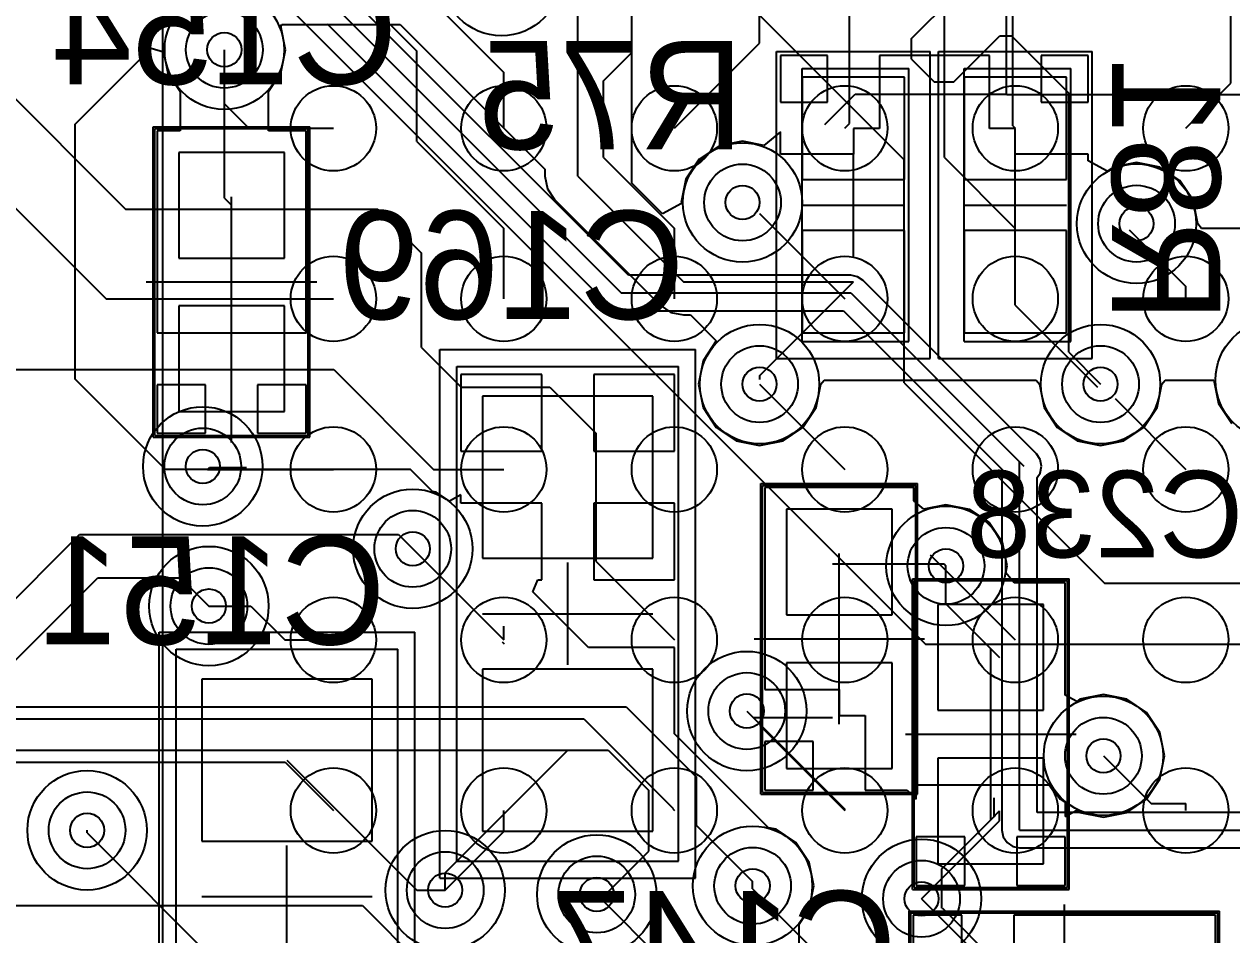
# Model space of a CAD drawing. Extents: x 28 to 300, y 18 to 330.
# Drawn here: x 166.47 to 173.55, y 155.54 to 160.88 of the extents above; entities that cross this region are included whole.
import ezdxf

# ---------------------------------------------------------------- set-up
doc = ezdxf.new("R2010")
doc.units = 0
for name, color, linetype in [('BOTTOMLAYER', 5, 'CONTINUOUS'), ('BOTTOMOVERLAY', 54, 'CONTINUOUS'), ('BOTTOMPASTE', 16, 'CONTINUOUS'), ('BOTTOMSOLDER', 6, 'CONTINUOUS'), ('DRILLDRAWING', 1, 'CONTINUOUS'), ('INTERNALPLANE1', 76, 'CONTINUOUS'), ('INTERNALPLANE6', 136, 'CONTINUOUS'), ('MECHANICAL14', 56, 'CONTINUOUS'), ('MECHANICAL15', 56, 'CONTINUOUS'), ('MECHANICAL16', 56, 'CONTINUOUS'), ('MIDLAYER1', 16, 'CONTINUOUS'), ('MIDLAYER3', 90, 'CONTINUOUS'), ('MULTILAYER', 9, 'CONTINUOUS'), ('TOPLAYER', 1, 'CONTINUOUS'), ('TOPOVERLAY', 2, 'CONTINUOUS'), ('TOPPASTE', 8, 'CONTINUOUS'), ('TOPSOLDER', 216, 'CONTINUOUS'), ('VIAHOLELAYER', 16, 'CONTINUOUS')]:
    doc.layers.add(name, color=color, linetype=linetype)

msp = doc.modelspace()

# ---------------------------------------------------------------- linework, layer by layer
at = {"layer": 'BOTTOMLAYER'}
for p, q in [((172.2279, 160.4715), (172.2279, 162.7303)), ((169.714, 159.9904), (169.714, 162.5233)), ((170.0296, 159.9495), (170.0296, 162.251)), ((167.9716, 160.8685), (167.9774, 160.8794)), ((167.9774, 160.8794), (168.6704, 160.8794)), ((168.6704, 160.8794), (169.5198, 160.03)), ((167.9989, 160.7312), (167.9716, 160.8685)), ((166.7656, 160.2952), (167.2108, 160.7404)), ((167.2108, 160.7404), (167.2837, 160.7183)), ((167.2837, 160.7183), (167.3084, 160.5939)), ((167.64, 159.8612), (167.64, 160.7312)), ((167.9716, 160.5939), (167.9989, 160.7312)), ((171.1772, 160.6972), (170.9026, 160.6972)), ((170.9026, 160.6972), (170.9026, 160.4226)), ((171.1772, 160.4226), (171.1772, 160.6972)), ((171.7566, 160.6972), (171.482, 160.6972)), ((171.482, 160.6972), (171.482, 160.2699)), ((171.8526, 160.6972), (171.7566, 160.6972)), ((171.7566, 160.6972), (171.7566, 160.6972)), ((172.1272, 160.6972), (171.8526, 160.6972)), ((171.8526, 160.6972), (171.8526, 160.6972)), ((171.8526, 160.6972), (171.8526, 160.6972)), ((171.8526, 160.6972), (171.8526, 160.6972)), ((172.1272, 160.2699), (172.1272, 160.6972)), ((172.7066, 160.6972), (172.432, 160.6972)), ((172.432, 160.6972), (172.432, 160.4226)), ((172.7066, 160.4226), (172.7066, 160.6972)), ((167.3084, 160.5939), (167.381, 160.4852)), ((167.899, 160.4852), (167.9716, 160.5939)), ((171.6296, 160.5702), (171.0296, 160.5702)), ((171.0296, 160.5702), (171.0296, 159.9702)), ((171.6296, 159.9702), (171.6296, 160.5702)), ((172.5796, 160.5702), (171.9796, 160.5702)), ((171.9796, 160.5702), (171.9796, 159.9702)), ((172.5796, 159.9702), (172.5796, 160.5702)), ((167.381, 160.4852), (167.381, 160.2561)), ((167.899, 160.2561), (167.899, 160.4852)), ((171.2345, 160.3653), (171.3398, 160.4706)), ((171.3398, 160.4706), (172.2288, 160.4706)), ((172.2279, 160.4715), (172.2288, 160.4706)), ((172.2288, 160.4706), (172.2308, 160.4686)), ((172.2308, 160.4686), (172.2796, 160.4686)), ((172.2796, 160.4686), (174.073, 160.4686)), ((170.9026, 160.4226), (171.1772, 160.4226)), ((172.432, 160.4226), (172.7066, 160.4226)), ((171.162, 160.2928), (171.2345, 160.3653)), ((166.7656, 158.7986), (166.7656, 160.2952)), ((167.381, 160.2561), (167.2451, 160.2561)), ((167.2451, 160.2561), (167.2451, 159.41)), ((168.1191, 160.2561), (167.899, 160.2561)), ((168.1191, 159.41), (168.1191, 160.2561)), ((170.9025, 160.2502), (170.8044, 160.1696)), ((170.9025, 160.1178), (170.9025, 160.2502)), ((171.482, 160.2699), (171.3299, 160.2699)), ((171.3299, 160.2699), (171.3299, 160.1178)), ((172.2793, 160.2699), (172.1272, 160.2699)), ((172.2793, 160.1178), (172.2793, 160.2699)), ((170.6794, 160.1945), (170.5421, 160.1672)), ((170.8044, 160.1696), (170.6794, 160.1945)), ((167.9921, 160.1291), (167.3721, 160.1291)), ((167.3721, 160.1291), (167.3721, 159.5091)), ((167.9921, 159.5091), (167.9921, 160.1291)), ((170.5421, 160.1672), (170.4256, 160.0894)), ((171.3299, 160.1178), (170.9025, 160.1178)), ((172.7066, 160.1178), (172.2793, 160.1178)), ((172.7066, 160.0793), (172.7066, 160.1178)), ((169.5198, 160.03), (169.5198, 159.9904)), ((170.4256, 160.0894), (170.3478, 159.9729)), ((172.8186, 160.0194), (172.7066, 160.0793)), ((172.8533, 160.0426), (172.8186, 160.0194)), ((172.9906, 160.0699), (172.8533, 160.0426)), ((173.1279, 160.0426), (172.9906, 160.0699)), ((173.2444, 159.9648), (173.1279, 160.0426)), ((169.5198, 159.9904), (169.5346, 159.9161)), ((169.714, 159.9904), (170.3342, 159.3702)), ((170.3478, 159.9729), (170.3205, 159.8356)), ((171.0296, 159.9702), (171.6296, 159.9702)), ((171.9796, 159.9702), (172.5796, 159.9702)), ((173.3222, 159.8483), (173.2444, 159.9648)), ((169.5346, 159.9161), (169.5767, 159.8531)), ((170.2098, 159.7693), (170.0296, 159.9495)), ((167.64, 159.8612), (167.6821, 159.8191)), ((169.5767, 159.8531), (170.1969, 159.2329)), ((170.3218, 159.8292), (170.2098, 159.7693)), ((170.3205, 159.8356), (170.3218, 159.8292)), ((173.3495, 159.711), (173.3222, 159.8483)), ((173.3723, 159.6832), (173.3495, 159.711)), ((173.646, 159.6832), (173.3723, 159.6832)), ((171.6296, 159.6702), (171.0296, 159.6702)), ((171.0296, 159.6702), (171.0296, 159.0702)), ((171.6296, 159.0702), (171.6296, 159.6702)), ((172.5796, 159.6702), (171.9796, 159.6702)), ((171.9796, 159.6702), (171.9796, 159.0702)), ((172.5796, 159.0702), (172.5796, 159.6702)), ((167.3721, 159.5091), (167.9921, 159.5091)), ((167.2451, 159.41), (167.2451, 159.41)), ((167.2451, 159.41), (167.2451, 159.41)), ((167.2451, 159.41), (167.2451, 159.3821)), ((168.1191, 159.3821), (168.1191, 159.41)), ((168.1191, 159.41), (168.1191, 159.41)), ((168.1191, 159.41), (168.1191, 159.41)), ((168.1191, 159.41), (168.1191, 159.41)), ((168.1191, 159.41), (168.1191, 159.41)), ((168.1191, 159.41), (168.1191, 159.41)), ((167.2451, 159.3821), (167.2451, 159.3561)), ((167.2451, 159.3561), (167.2451, 159.3561)), ((167.2451, 159.3561), (167.2451, 159.3561)), ((167.2451, 159.3561), (167.2451, 159.3561)), ((167.2451, 159.3561), (167.2451, 159.3561)), ((167.2451, 159.3561), (167.2451, 159.3561)), ((167.2451, 159.3561), (167.2451, 159.0715)), ((168.1191, 159.3691), (168.1191, 159.3821)), ((168.1191, 159.3592), (168.1191, 159.3691)), ((168.1191, 159.3561), (168.1191, 159.3592)), ((168.1191, 159.3282), (168.1191, 159.3561)), ((168.1191, 159.0715), (168.1191, 159.3282)), ((168.1191, 159.3282), (168.1191, 159.3282)), ((168.1191, 159.3282), (168.1191, 159.3282)), ((170.3342, 159.3702), (171.3296, 159.3702)), ((170.7808, 158.8214), (171.3296, 159.3702)), ((172.2796, 159.2332), (172.2796, 159.3702)), ((167.9921, 159.2291), (167.3721, 159.2291)), ((167.3721, 159.2291), (167.3721, 158.6091)), ((167.9921, 158.6091), (167.9921, 159.2291)), ((170.1969, 159.2329), (170.2599, 159.1908)), ((170.2599, 159.1908), (170.3342, 159.176)), ((172.2796, 159.2332), (172.7611, 158.7517)), ((170.3342, 159.176), (170.3342, 159.176)), ((170.3342, 159.176), (170.3738, 159.176)), ((170.3738, 159.176), (170.5258, 159.024)), ((167.2451, 159.0715), (168.1191, 159.0715)), ((171.0296, 159.0702), (171.6296, 159.0702)), ((171.9796, 159.0702), (172.5796, 159.0702)), ((170.5258, 159.024), (170.448, 158.9075)), ((167.6821, 158.4284), (167.6821, 158.9191)), ((170.448, 158.9075), (170.4207, 158.7702)), ((169.5018, 158.8261), (169.0272, 158.8261)), ((169.0272, 158.8261), (169.0272, 158.3765)), ((169.5018, 158.3765), (169.5018, 158.8261)), ((170.2812, 158.8261), (169.8066, 158.8261)), ((169.8066, 158.8261), (169.8066, 158.3765)), ((170.2812, 158.3765), (170.2812, 158.8261)), ((167.294, 158.2702), (166.7656, 158.7986)), ((167.5297, 158.7667), (167.2451, 158.7667)), ((167.2451, 158.7667), (167.2451, 158.4821)), ((167.5297, 158.4821), (167.5297, 158.7667)), ((168.1191, 158.7667), (167.8345, 158.7667)), ((167.8345, 158.7667), (167.8345, 158.4821)), ((168.1191, 158.4821), (168.1191, 158.7667)), ((170.4207, 158.7702), (170.448, 158.6329)), ((170.7808, 158.7966), (170.7808, 158.8214)), ((171.1112, 158.6329), (171.1385, 158.7702)), ((171.1385, 158.7702), (171.1582, 158.7942)), ((171.1582, 158.7942), (172.401, 158.7942)), ((172.401, 158.7942), (172.4207, 158.7702)), ((172.4207, 158.7702), (172.448, 158.6329)), ((173.1112, 158.6329), (173.1385, 158.7702)), ((173.1385, 158.7702), (173.1582, 158.7942)), ((173.1582, 158.7942), (173.4447, 158.7942)), ((173.4447, 158.7942), (173.472, 158.6569)), ((170.1542, 158.6991), (169.1542, 158.6991)), ((169.1542, 158.6991), (169.1542, 157.7491)), ((170.1542, 157.7491), (170.1542, 158.6991)), ((170.448, 158.6329), (170.5258, 158.5164)), ((171.0334, 158.5164), (171.1112, 158.6329)), ((172.448, 158.6329), (172.5258, 158.5164)), ((173.0334, 158.5164), (173.1112, 158.6329)), ((173.472, 158.6569), (173.5498, 158.5404)), ((167.3721, 158.6091), (167.9921, 158.6091)), ((167.2451, 158.4821), (167.5297, 158.4821)), ((167.8345, 158.4821), (168.1191, 158.4821)), ((170.5258, 158.5164), (170.6423, 158.4386)), ((170.9169, 158.4386), (171.0334, 158.5164)), ((172.5258, 158.5164), (172.6423, 158.4386)), ((172.9169, 158.4386), (173.0334, 158.5164)), ((170.6423, 158.4386), (170.7796, 158.4113)), ((170.7796, 158.4113), (170.9169, 158.4386)), ((172.6423, 158.4386), (172.7796, 158.4113)), ((172.7796, 158.4113), (172.9169, 158.4386)), ((169.0272, 158.3765), (169.5018, 158.3765)), ((169.8066, 158.3765), (170.2812, 158.3765)), ((168.7311, 158.2702), (167.294, 158.2702)), ((168.8606, 158.1407), (168.7311, 158.2702)), ((168.8823, 158.1364), (168.8606, 158.1407)), ((168.96, 158.0845), (168.8823, 158.1364)), ((169.0272, 158.1204), (168.96, 158.0845)), ((169.0272, 158.0717), (169.0272, 158.1204)), ((171.6838, 158.1638), (170.8098, 158.1638)), ((170.8098, 158.1638), (170.8098, 157.3177)), ((171.6838, 158.0857), (171.6838, 158.1638)), ((169.5018, 158.0717), (169.0272, 158.0717)), ((169.5018, 157.6221), (169.5018, 158.0717)), ((170.2812, 158.0717), (169.8066, 158.0717)), ((169.8066, 158.0717), (169.8066, 157.6221)), ((170.2812, 157.6221), (170.2812, 158.0717)), ((171.7427, 158.0374), (171.6838, 158.0857)), ((171.873, 158.0633), (171.7427, 158.0374)), ((172.0103, 158.036), (171.873, 158.0633)), ((171.5568, 158.0368), (170.9368, 158.0368)), ((170.9368, 158.0368), (170.9368, 157.4168)), ((171.5568, 157.4168), (171.5568, 158.0368)), ((172.1268, 157.9582), (172.0103, 158.036)), ((172.2046, 157.8417), (172.1268, 157.9582)), ((172.2319, 157.7044), (172.2046, 157.8417)), ((169.1542, 157.7491), (170.1542, 157.7491)), ((171.2072, 157.716), (171.2468, 157.716)), ((171.2468, 157.716), (171.8614, 157.716)), ((171.8614, 157.716), (171.873, 157.7044)), ((171.873, 157.4816), (171.873, 157.7044)), ((172.2238, 157.6639), (172.2319, 157.7044)), ((169.4496, 157.5517), (169.4788, 157.6221)), ((169.4788, 157.6221), (169.5018, 157.6221)), ((169.8066, 157.6221), (170.2812, 157.6221)), ((172.2722, 157.605), (172.2238, 157.6639)), ((169.7752, 157.2261), (169.4496, 157.5517)), ((172.5728, 157.605), (172.2722, 157.605)), ((172.5728, 156.9459), (172.5728, 157.605)), ((172.4458, 157.478), (171.8258, 157.478)), ((171.8258, 157.478), (171.8258, 156.858)), ((171.873, 157.4816), (172.1612, 157.1934)), ((172.4458, 156.858), (172.4458, 157.478)), ((170.9368, 157.4168), (171.5568, 157.4168)), ((170.8098, 157.3177), (170.8098, 157.3177)), ((170.8098, 157.3177), (170.8098, 157.3177)), ((170.8098, 157.3177), (170.8098, 157.2898)), ((170.8098, 157.2898), (170.8098, 157.2638)), ((170.2812, 157.2261), (169.7752, 157.2261)), ((170.2812, 156.7201), (170.2812, 157.2261)), ((170.8098, 157.2638), (170.8098, 157.2638)), ((170.8098, 157.2638), (170.8098, 157.2638)), ((170.8098, 157.2638), (170.8098, 157.2638)), ((170.8098, 157.2638), (170.8098, 156.9792)), ((171.5568, 157.1368), (170.9368, 157.1368)), ((170.9368, 157.1368), (170.9368, 156.5168)), ((171.5568, 156.5168), (171.5568, 157.1368)), ((172.1612, 157.1934), (172.1866, 157.168)), ((170.1542, 157.0991), (169.1542, 157.0991)), ((169.1542, 157.0991), (169.1542, 156.1491)), ((170.1542, 156.1491), (170.1542, 157.0991)), ((168.5072, 157.041), (167.5072, 157.041)), ((167.5072, 157.041), (167.5072, 156.091)), ((168.5072, 156.091), (168.5072, 157.041)), ((170.8098, 156.9792), (171.2471, 156.9792)), ((171.2471, 156.9792), (171.2471, 156.8271)), ((172.64, 156.91), (172.5728, 156.9459)), ((172.6589, 156.9226), (172.64, 156.91)), ((172.7962, 156.9499), (172.6589, 156.9226)), ((172.9335, 156.9226), (172.7962, 156.9499)), ((173.05, 156.8448), (172.9335, 156.9226)), ((170.7046, 156.8535), (170.7421, 156.816)), ((171.8258, 156.858), (172.4458, 156.858)), ((173.1278, 156.7283), (173.05, 156.8448)), ((170.7421, 156.816), (171.2072, 156.816)), ((171.2471, 156.8271), (171.3992, 156.8271)), ((171.3992, 156.8271), (171.3992, 156.3898)), ((170.832, 156.1694), (170.2812, 156.7201)), ((173.1551, 156.591), (173.1278, 156.7283)), ((171.0944, 156.6744), (170.8098, 156.6744)), ((170.8098, 156.6744), (170.8098, 156.3898)), ((171.0944, 156.3898), (171.0944, 156.6744)), ((168.0072, 156.566), (168.7696, 155.8036)), ((168.9354, 155.9053), (169.6542, 156.6241)), ((172.4458, 156.578), (171.8258, 156.578)), ((171.8258, 156.578), (171.8258, 155.958)), ((172.4458, 155.958), (172.4458, 156.578)), ((173.1278, 156.4537), (173.1551, 156.591)), ((170.9368, 156.5168), (171.5568, 156.5168)), ((171.6987, 156.336), (171.6987, 156.4204)), ((171.6987, 156.4204), (172.4868, 156.4204)), ((172.4868, 156.4204), (172.5424, 156.3372)), ((173.05, 156.3372), (173.1278, 156.4537)), ((170.8098, 156.3898), (171.0944, 156.3898)), ((171.3992, 156.3898), (171.6449, 156.3898)), ((171.6449, 156.3898), (171.6987, 156.336)), ((172.1546, 156.268), (172.1546, 156.3452)), ((172.5424, 156.3372), (172.5729, 156.3168)), ((172.5729, 156.3168), (172.5729, 156.2361)), ((172.9335, 156.2594), (173.05, 156.3372)), ((171.8476, 155.929), (172.1546, 156.236)), ((171.8476, 155.871), (172.1866, 156.21)), ((172.1546, 156.236), (172.1546, 156.268)), ((172.1546, 156.236), (172.1612, 156.2426)), ((172.1612, 156.2426), (172.1866, 156.268)), ((172.1866, 156.21), (172.1866, 156.268)), ((172.5729, 156.2361), (172.64, 156.272)), ((172.64, 156.272), (172.6589, 156.2594)), ((172.6589, 156.2594), (172.7962, 156.2321)), ((172.7962, 156.2321), (172.9335, 156.2594)), ((166.8348, 156.1384), (166.8348, 156.1541)), ((166.8348, 156.1384), (168.0072, 154.966)), ((169.1542, 156.1491), (170.1542, 156.1491)), ((170.8761, 156.1606), (170.832, 156.1694)), ((170.9926, 156.0828), (170.8761, 156.1606)), ((167.5072, 156.091), (168.5072, 156.091)), ((171.0704, 155.9663), (170.9926, 156.0828)), ((171.9834, 156.1156), (171.6988, 156.1156)), ((171.6988, 156.1156), (171.6988, 155.831)), ((171.9834, 155.831), (171.9834, 156.1156)), ((172.5728, 156.1156), (172.2882, 156.1156)), ((172.2882, 156.1156), (172.2882, 155.831)), ((172.5728, 155.831), (172.5728, 156.1156)), ((171.0977, 155.829), (171.0704, 155.9663)), ((171.8258, 155.958), (172.4458, 155.958)), ((171.8476, 155.871), (171.8476, 155.929)), ((168.9354, 155.8036), (168.9354, 155.9053)), ((171.7294, 155.7528), (171.8476, 155.871)), ((171.8476, 155.7528), (171.8476, 155.871)), ((168.7696, 155.8036), (168.9354, 155.8036)), ((171.0704, 155.6917), (171.0977, 155.829)), ((171.6988, 155.831), (171.9834, 155.831)), ((172.2882, 155.831), (172.5728, 155.831)), ((171.7294, 155.7528), (172.1176, 155.3646)), ((171.8476, 155.6978), (171.8476, 155.7528)), ((171.0114, 155.6034), (171.0704, 155.6917)), ((171.9652, 155.6564), (171.6806, 155.6564)), ((171.6806, 155.6564), (171.6806, 155.3718)), ((171.9652, 155.3718), (171.9652, 155.6564)), ((172.5267, 155.6564), (172.27, 155.6564)), ((172.27, 155.6564), (172.27, 155.2191)), ((172.5546, 155.6564), (172.5267, 155.6564)), ((172.5267, 155.6564), (172.5267, 155.6564)), ((172.5267, 155.6564), (172.5267, 155.6564)), ((172.5676, 155.6564), (172.5546, 155.6564)), ((172.5806, 155.6564), (172.5676, 155.6564)), ((172.6085, 155.6564), (172.5806, 155.6564)), ((173.4546, 155.6564), (172.6085, 155.6564)), ((172.6085, 155.6564), (172.6085, 155.6564)), ((172.6085, 155.6564), (172.6085, 155.6564)), ((172.6085, 155.6564), (172.6085, 155.6564)), ((173.4546, 154.9154), (173.4546, 155.6564)), ((171.0114, 154.9103), (171.0114, 155.6034))]:
    msp.add_line(p, q, dxfattribs=at)
for centre in [(167.64, 160.7312), (170.6794, 159.8356), (172.9906, 159.711), (170.7796, 158.7702), (172.7796, 158.7702), (167.5133, 158.2877), (168.745, 157.8048), (171.873, 157.7044), (167.5496, 157.4691), (170.7046, 156.8535), (172.7962, 156.591), (166.8348, 156.1541), (168.9354, 155.8036), (169.8244, 155.7782), (170.7388, 155.829), (171.7294, 155.7528)]:
    msp.add_circle(centre, 0.225, dxfattribs=at)
at = {"layer": 'BOTTOMOVERLAY'}
for p, q in [((169.1542, 157.4241), (170.1542, 157.4241)), ((167.5072, 155.766), (168.5072, 155.766))]:
    msp.add_line(p, q, dxfattribs=at)
at = {"layer": 'BOTTOMPASTE'}
for p, q in [((171.6296, 160.5702), (171.0296, 160.5702)), ((171.0296, 160.5702), (171.0296, 159.9702)), ((171.6296, 159.9702), (171.6296, 160.5702)), ((172.5796, 160.5702), (171.9796, 160.5702)), ((171.9796, 160.5702), (171.9796, 159.9702)), ((172.5796, 159.9702), (172.5796, 160.5702)), ((167.9921, 160.1291), (167.3721, 160.1291)), ((167.3721, 160.1291), (167.3721, 159.5091)), ((167.9921, 159.5091), (167.9921, 160.1291)), ((171.0296, 159.9702), (171.6296, 159.9702)), ((171.9796, 159.9702), (172.5796, 159.9702)), ((171.6296, 159.6702), (171.0296, 159.6702)), ((171.0296, 159.6702), (171.0296, 159.0702)), ((171.6296, 159.0702), (171.6296, 159.6702)), ((172.5796, 159.6702), (171.9796, 159.6702)), ((171.9796, 159.6702), (171.9796, 159.0702)), ((172.5796, 159.0702), (172.5796, 159.6702)), ((167.3721, 159.5091), (167.9921, 159.5091)), ((167.9921, 159.2291), (167.3721, 159.2291)), ((167.3721, 159.2291), (167.3721, 158.6091)), ((167.9921, 158.6091), (167.9921, 159.2291)), ((171.0296, 159.0702), (171.6296, 159.0702)), ((171.9796, 159.0702), (172.5796, 159.0702)), ((170.1542, 158.6991), (169.1542, 158.6991)), ((169.1542, 158.6991), (169.1542, 157.7491)), ((170.1542, 157.7491), (170.1542, 158.6991)), ((167.3721, 158.6091), (167.9921, 158.6091)), ((171.5568, 158.0368), (170.9368, 158.0368)), ((170.9368, 158.0368), (170.9368, 157.4168)), ((171.5568, 157.4168), (171.5568, 158.0368)), ((169.1542, 157.7491), (170.1542, 157.7491)), ((172.4458, 157.478), (171.8258, 157.478)), ((171.8258, 157.478), (171.8258, 156.858)), ((172.4458, 156.858), (172.4458, 157.478)), ((170.9368, 157.4168), (171.5568, 157.4168)), ((171.5568, 157.1368), (170.9368, 157.1368)), ((170.9368, 157.1368), (170.9368, 156.5168)), ((171.5568, 156.5168), (171.5568, 157.1368)), ((170.1542, 157.0991), (169.1542, 157.0991)), ((169.1542, 157.0991), (169.1542, 156.1491)), ((170.1542, 156.1491), (170.1542, 157.0991)), ((168.5072, 157.041), (167.5072, 157.041)), ((167.5072, 157.041), (167.5072, 156.091)), ((168.5072, 156.091), (168.5072, 157.041)), ((171.8258, 156.858), (172.4458, 156.858)), ((172.4458, 156.578), (171.8258, 156.578)), ((171.8258, 156.578), (171.8258, 155.958)), ((172.4458, 155.958), (172.4458, 156.578)), ((170.9368, 156.5168), (171.5568, 156.5168)), ((169.1542, 156.1491), (170.1542, 156.1491)), ((167.5072, 156.091), (168.5072, 156.091)), ((171.8258, 155.958), (172.4458, 155.958))]:
    msp.add_line(p, q, dxfattribs=at)
at = {"layer": 'BOTTOMSOLDER'}
for p, q in [((171.6296, 160.5702), (171.0296, 160.5702)), ((171.0296, 160.5702), (171.0296, 159.9702)), ((171.6296, 159.9702), (171.6296, 160.5702)), ((172.5796, 160.5702), (171.9796, 160.5702)), ((171.9796, 160.5702), (171.9796, 159.9702)), ((172.5796, 159.9702), (172.5796, 160.5702)), ((167.9921, 160.1291), (167.3721, 160.1291)), ((167.3721, 160.1291), (167.3721, 159.5091)), ((167.9921, 159.5091), (167.9921, 160.1291)), ((171.0296, 159.9702), (171.6296, 159.9702)), ((171.9796, 159.9702), (172.5796, 159.9702)), ((171.6296, 159.6702), (171.0296, 159.6702)), ((171.0296, 159.6702), (171.0296, 159.0702)), ((171.6296, 159.0702), (171.6296, 159.6702)), ((172.5796, 159.6702), (171.9796, 159.6702)), ((171.9796, 159.6702), (171.9796, 159.0702)), ((172.5796, 159.0702), (172.5796, 159.6702)), ((167.3721, 159.5091), (167.9921, 159.5091)), ((167.9921, 159.2291), (167.3721, 159.2291)), ((167.3721, 159.2291), (167.3721, 158.6091)), ((167.9921, 158.6091), (167.9921, 159.2291)), ((171.0296, 159.0702), (171.6296, 159.0702)), ((171.9796, 159.0702), (172.5796, 159.0702)), ((170.1542, 158.6991), (169.1542, 158.6991)), ((169.1542, 158.6991), (169.1542, 157.7491)), ((170.1542, 157.7491), (170.1542, 158.6991)), ((167.3721, 158.6091), (167.9921, 158.6091)), ((171.5568, 158.0368), (170.9368, 158.0368)), ((170.9368, 158.0368), (170.9368, 157.4168)), ((171.5568, 157.4168), (171.5568, 158.0368)), ((169.1542, 157.7491), (170.1542, 157.7491)), ((172.4458, 157.478), (171.8258, 157.478)), ((171.8258, 157.478), (171.8258, 156.858)), ((172.4458, 156.858), (172.4458, 157.478)), ((170.9368, 157.4168), (171.5568, 157.4168)), ((171.5568, 157.1368), (170.9368, 157.1368)), ((170.9368, 157.1368), (170.9368, 156.5168)), ((171.5568, 156.5168), (171.5568, 157.1368)), ((170.1542, 157.0991), (169.1542, 157.0991)), ((169.1542, 157.0991), (169.1542, 156.1491)), ((170.1542, 156.1491), (170.1542, 157.0991)), ((168.5072, 157.041), (167.5072, 157.041)), ((167.5072, 157.041), (167.5072, 156.091)), ((168.5072, 156.091), (168.5072, 157.041)), ((171.8258, 156.858), (172.4458, 156.858)), ((172.4458, 156.578), (171.8258, 156.578)), ((171.8258, 156.578), (171.8258, 155.958)), ((172.4458, 155.958), (172.4458, 156.578)), ((170.9368, 156.5168), (171.5568, 156.5168)), ((169.1542, 156.1491), (170.1542, 156.1491)), ((167.5072, 156.091), (168.5072, 156.091)), ((171.8258, 155.958), (172.4458, 155.958))]:
    msp.add_line(p, q, dxfattribs=at)
at = {"layer": 'DRILLDRAWING'}
for centre in [(167.64, 160.7312), (170.6794, 159.8356), (172.9906, 159.711), (170.7796, 158.7702), (172.7796, 158.7702), (167.5133, 158.2877), (168.745, 157.8048), (171.873, 157.7044), (167.5496, 157.4691), (170.7046, 156.8535), (172.7962, 156.591), (166.8348, 156.1541), (170.7388, 155.829), (168.9354, 155.8036), (169.8244, 155.7782), (171.7294, 155.7528)]:
    msp.add_circle(centre, 0.1, dxfattribs=at)
at = {"layer": 'INTERNALPLANE1'}
for p, q in [((166.6406, 162.632), (168.3932, 160.8794)), ((170.0109, 159.4082), (168.3902, 161.0289)), ((168.317, 160.9556), (169.968, 159.3046)), ((168.2437, 160.8824), (169.8947, 159.2314)), ((171.3142, 159.4082), (170.0109, 159.4082)), ((171.3538, 159.4003), (171.3142, 159.4082)), ((171.3142, 159.4082), (171.3142, 159.4082)), ((171.3874, 159.3779), (171.3538, 159.4003)), ((172.378, 158.3873), (171.3874, 159.3779)), ((169.968, 159.3046), (171.3142, 159.3046)), ((171.3142, 159.3046), (172.3048, 158.314)), ((171.3142, 159.3046), (172.3048, 158.314)), ((171.3142, 159.3046), (172.3302, 158.2886)), ((169.8947, 159.2314), (169.9284, 159.2089)), ((169.9284, 159.2089), (169.968, 159.201)), ((169.968, 159.201), (169.968, 159.201)), ((169.968, 159.201), (171.2713, 159.201)), ((171.2713, 159.201), (172.2012, 158.2711)), ((172.3781, 158.3872), (172.378, 158.3873)), ((172.378, 158.3873), (172.378, 158.3873)), ((172.4034, 158.3619), (172.3781, 158.3872)), ((172.4259, 158.3282), (172.4034, 158.3619)), ((172.4338, 158.2886), (172.4259, 158.3282)), ((172.2012, 158.2711), (172.2012, 156.155)), ((172.3048, 156.155), (172.3048, 158.314)), ((172.4259, 158.249), (172.4338, 158.2886)), ((172.4084, 158.2227), (172.4259, 158.249)), ((172.4084, 156.2586), (172.4084, 158.2227)), ((178.1722, 156.2586), (172.4084, 156.2586)), ((172.2012, 156.155), (172.2091, 156.1154)), ((172.3048, 156.155), (174.4638, 156.155)), ((172.2091, 156.1154), (172.2315, 156.0818)), ((172.2315, 156.0818), (172.2652, 156.0593)), ((172.2652, 156.0593), (172.3048, 156.0514)), ((172.3048, 156.0514), (178.1293, 156.0514))]:
    msp.add_line(p, q, dxfattribs=at)
for centre in [(167.64, 160.7312), (172.9906, 159.711), (170.7796, 158.7702), (172.7796, 158.7702), (173.8036, 158.7942), (168.745, 157.8048), (171.873, 157.7044), (167.5496, 157.4691), (168.9354, 155.8036), (170.7388, 155.829), (169.8244, 155.7782)]:
    msp.add_circle(centre, 0.35, dxfattribs=at)
at = {"layer": 'INTERNALPLANE6'}
for centre in [(169.2656, 161.163), (170.6794, 159.8356), (170.7796, 158.7702), (172.7796, 158.7702), (173.8036, 158.7942), (167.5133, 158.2877), (168.745, 157.8048), (167.5496, 157.4691), (170.7046, 156.8535), (172.7962, 156.591), (166.8348, 156.1541), (170.7388, 155.829), (169.8244, 155.7782), (171.7294, 155.7528)]:
    msp.add_circle(centre, 0.35, dxfattribs=at)
at = {"layer": 'MECHANICAL14'}
for p, q in [((167.2796, 149.7702), (167.2796, 161.2702)), ((171.0296, 159.0202), (171.0296, 160.6202)), ((171.0296, 160.6202), (171.6546, 160.6202)), ((171.6546, 159.0202), (171.6546, 160.6202)), ((171.9796, 159.0202), (171.9796, 160.6202)), ((171.9796, 160.6202), (172.6046, 160.6202)), ((172.6046, 159.0202), (172.6046, 160.6202)), ((167.2321, 160.2691), (168.1321, 160.2691)), ((167.2321, 158.4691), (167.2321, 160.2691)), ((168.1321, 158.4691), (168.1321, 160.2691)), ((171.0296, 159.0202), (171.6546, 159.0202)), ((171.9796, 159.0202), (172.6046, 159.0202)), ((169.0042, 158.8741), (170.3042, 158.8741)), ((169.0042, 155.9741), (169.0042, 158.8741)), ((170.3042, 155.9741), (170.3042, 158.8741)), ((167.2321, 158.4691), (168.1321, 158.4691)), ((170.7968, 158.1768), (171.6968, 158.1768)), ((170.7968, 156.3768), (170.7968, 158.1768)), ((171.6968, 156.3768), (171.6968, 158.1768)), ((171.6858, 157.618), (172.5858, 157.618)), ((171.6858, 155.818), (171.6858, 157.618)), ((172.5858, 155.818), (172.5858, 157.618)), ((167.3572, 154.316), (167.3572, 157.216)), ((167.3572, 157.216), (168.6572, 157.216)), ((168.6572, 154.316), (168.6572, 157.216)), ((170.7968, 156.3768), (171.6968, 156.3768)), ((169.0042, 155.9741), (170.3042, 155.9741)), ((171.6858, 155.818), (172.5858, 155.818)), ((171.6676, 155.6694), (173.4676, 155.6694)), ((171.6676, 154.7694), (171.6676, 155.6694)), ((173.4676, 154.7694), (173.4676, 155.6694))]:
    msp.add_line(p, q, dxfattribs=at)
at = {"layer": 'MECHANICAL15'}
for p, q in [((170.8796, 160.7202), (171.7796, 160.7202)), ((170.8796, 158.9202), (170.8796, 160.7202)), ((171.7796, 158.9202), (171.7796, 160.7202)), ((171.8296, 160.7202), (172.7296, 160.7202)), ((171.8296, 158.9202), (171.8296, 160.7202)), ((172.7296, 158.9202), (172.7296, 160.7202)), ((171.3296, 159.5202), (171.3296, 160.1202)), ((172.2796, 159.5202), (172.2796, 160.1202)), ((171.0296, 159.8202), (171.6296, 159.8202)), ((171.9796, 159.8202), (172.5796, 159.8202)), ((168.9042, 158.9741), (170.4042, 158.9741)), ((168.9042, 155.8741), (168.9042, 158.9741)), ((170.4042, 155.8741), (170.4042, 158.9741)), ((170.8796, 158.9202), (171.7796, 158.9202)), ((171.8296, 158.9202), (172.7296, 158.9202)), ((169.6542, 157.1241), (169.6542, 157.7241)), ((169.3542, 157.4241), (169.9542, 157.4241)), ((168.9042, 155.8741), (170.4042, 155.8741))]:
    msp.add_line(p, q, dxfattribs=at)
at = {"layer": 'MECHANICAL16'}
for p, q in [((167.2221, 160.2791), (168.1421, 160.2791)), ((167.2221, 158.4591), (167.2221, 160.2791)), ((168.1421, 158.4591), (168.1421, 160.2791)), ((167.6821, 158.8691), (167.6821, 159.8691)), ((167.1821, 159.3691), (168.1821, 159.3691)), ((167.2221, 158.4591), (168.1421, 158.4591)), ((170.7868, 158.1868), (171.7068, 158.1868)), ((170.7868, 156.3668), (170.7868, 158.1868)), ((171.7068, 156.3668), (171.7068, 158.1868)), ((171.2468, 156.7768), (171.2468, 157.7768)), ((171.6758, 157.628), (172.5958, 157.628)), ((171.6758, 155.808), (171.6758, 157.628)), ((172.5958, 155.808), (172.5958, 157.628)), ((167.2572, 157.316), (168.7572, 157.316)), ((167.2572, 154.216), (167.2572, 157.316)), ((168.7572, 154.216), (168.7572, 157.316)), ((170.7468, 157.2768), (171.7468, 157.2768)), ((172.1358, 156.218), (172.1358, 157.218)), ((171.6358, 156.718), (172.6358, 156.718)), ((170.7868, 156.3668), (171.7068, 156.3668)), ((168.0072, 155.466), (168.0072, 156.066)), ((171.6758, 155.808), (172.5958, 155.808)), ((167.7072, 155.766), (168.3072, 155.766)), ((172.5676, 154.7194), (172.5676, 155.7194)), ((171.6576, 155.6794), (173.4776, 155.6794)), ((171.6576, 154.7594), (171.6576, 155.6794)), ((173.4776, 154.7594), (173.4776, 155.6794))]:
    msp.add_line(p, q, dxfattribs=at)
at = {"layer": 'MIDLAYER1'}
for p, q in [((165.7273, 156.8247), (166.7908, 157.8882)), ((166.7908, 157.8882), (168.6616, 157.8882)), ((168.6616, 157.8882), (168.745, 157.8048)), ((165.8325, 156.5707), (166.8971, 157.6352)), ((166.8971, 157.6352), (167.3835, 157.6352)), ((167.3835, 157.6352), (167.5496, 157.4691))]:
    msp.add_line(p, q, dxfattribs=at)
for centre in [(167.64, 160.7312), (170.6794, 159.8356), (172.9906, 159.711), (170.7796, 158.7702), (172.7796, 158.7702), (167.5133, 158.2877), (168.745, 157.8048), (171.873, 157.7044), (167.5496, 157.4691), (170.7046, 156.8535), (172.7962, 156.591), (166.8348, 156.1541), (168.9354, 155.8036), (169.8244, 155.7782), (170.7388, 155.829), (171.7294, 155.7528)]:
    msp.add_circle(centre, 0.225, dxfattribs=at)
at = {"layer": 'MIDLAYER3'}
for p, q in [((165.9458, 163.0523), (171.7518, 157.2463)), ((169.3057, 162.4076), (171.6278, 160.0855)), ((171.671, 160.7972), (171.9174, 161.0436)), ((171.9199, 160.5432), (172.1891, 160.8125)), ((172.1891, 160.8125), (172.2577, 160.8125)), ((172.2577, 160.8125), (172.593, 160.4772)), ((171.671, 160.6753), (171.671, 160.7972)), ((171.671, 160.6753), (171.8031, 160.5432)), ((171.8031, 160.5432), (171.9199, 160.5432)), ((172.593, 158.9568), (172.593, 160.4772)), ((171.6278, 158.7779), (171.6278, 160.0855)), ((172.593, 158.9568), (172.7796, 158.7702)), ((171.6278, 158.7779), (172.8029, 157.6028)), ((172.8029, 157.6028), (175.8354, 157.6028)), ((171.7518, 157.2463), (175.4708, 157.2463)), ((161.9661, 156.8788), (169.9974, 156.8788)), ((169.9974, 156.8788), (170.4104, 156.4658)), ((161.8609, 156.6248), (169.8922, 156.6248)), ((169.8922, 156.6248), (170.1292, 156.3878)), ((170.4104, 156.1828), (170.4104, 156.4658)), ((170.1292, 156.0322), (170.1292, 156.3878)), ((170.4104, 156.1828), (170.7388, 155.8544)), ((169.8752, 155.7782), (170.1292, 156.0322)), ((170.7388, 155.829), (170.7388, 155.8544)), ((169.8244, 155.7782), (169.8752, 155.7782))]:
    msp.add_line(p, q, dxfattribs=at)
for centre in [(167.64, 160.7312), (170.6794, 159.8356), (172.9906, 159.711), (170.7796, 158.7702), (172.7796, 158.7702), (167.5133, 158.2877), (168.745, 157.8048), (171.873, 157.7044), (167.5496, 157.4691), (170.7046, 156.8535), (172.7962, 156.591), (166.8348, 156.1541), (168.9354, 155.8036), (169.8244, 155.7782), (170.7388, 155.829), (171.7294, 155.7528)]:
    msp.add_circle(centre, 0.225, dxfattribs=at)
at = {"layer": 'MULTILAYER'}
for centre in [(167.64, 160.7312), (170.6794, 159.8356), (172.9906, 159.711), (170.7796, 158.7702), (172.7796, 158.7702), (167.5133, 158.2877), (168.745, 157.8048), (171.873, 157.7044), (167.5496, 157.4691), (170.7046, 156.8535), (172.7962, 156.591), (166.8348, 156.1541), (168.9354, 155.8036), (169.8244, 155.7782), (170.7388, 155.829), (171.7294, 155.7528)]:
    msp.add_circle(centre, 0.225, dxfattribs=at)
at = {"layer": 'TOPLAYER'}
for p, q in [((164.8249, 162.0312), (167.0609, 159.7952)), ((170.0296, 160.7144), (170.0296, 161.9692)), ((170.7796, 160.7702), (170.7796, 161.9202)), ((164.5288, 161.6873), (166.9458, 159.2702)), ((171.3074, 160.298), (171.3074, 161.2604)), ((173.5447, 160.5353), (173.5447, 161.2834)), ((168.7144, 161.1625), (169.2796, 160.5973)), ((168.4509, 161.0404), (168.7693, 160.7221)), ((171.8645, 160.0983), (171.8645, 161.0211)), ((172.266, 160.2838), (172.266, 161.0635)), ((170.2796, 160.2702), (170.7796, 160.7702)), ((167.64, 160.4134), (167.64, 160.7312)), ((168.7693, 160.1935), (168.7693, 160.7221)), ((169.8645, 160.5493), (170.0296, 160.7144)), ((169.2796, 160.2702), (169.2796, 160.5973)), ((169.8645, 160.0983), (169.8645, 160.5493)), ((173.2796, 160.2702), (173.5447, 160.5353)), ((167.64, 160.4134), (167.7832, 160.2702)), ((167.7832, 160.2702), (168.2796, 160.2702)), ((170.2796, 160.2702), (170.2796, 160.2702)), ((171.2796, 160.2702), (171.3074, 160.298)), ((172.266, 160.2838), (172.2796, 160.2702)), ((168.7693, 160.1935), (169.2796, 159.6832)), ((169.8645, 160.0983), (170.2796, 159.6832)), ((171.8645, 160.0983), (172.2796, 159.6832)), ((167.0609, 159.7952), (168.5399, 159.7952)), ((168.5399, 159.7952), (168.797, 159.5382)), ((170.7796, 159.7702), (170.7796, 159.7702)), ((170.7796, 159.7702), (171.2796, 159.2702)), ((169.2796, 159.2702), (169.2796, 159.6832)), ((170.2796, 159.2702), (170.2796, 159.6832)), ((172.2796, 159.2702), (172.2796, 159.6832)), ((172.948, 159.6752), (172.9514, 159.6718)), ((172.9514, 159.6718), (173.2796, 159.3436)), ((168.797, 158.9849), (168.797, 159.5382)), ((173.2796, 159.2702), (173.2796, 159.3436)), ((166.9458, 159.2702), (168.2796, 159.2702)), ((168.797, 158.9849), (169.0296, 158.7523)), ((162.2248, 158.8551), (166.9524, 158.8551)), ((166.9061, 158.8551), (166.9524, 158.8551)), ((166.9524, 158.8551), (168.2817, 158.8551)), ((168.2817, 158.8551), (168.8666, 158.2702)), ((170.7796, 158.7702), (171.2796, 158.2702)), ((169.0296, 158.7523), (169.5488, 158.7523)), ((169.5488, 158.7523), (169.8203, 158.4808)), ((172.8645, 158.6853), (173.2796, 158.2702)), ((169.8203, 157.7295), (169.8203, 158.4808)), ((167.5384, 158.2674), (167.5412, 158.2702)), ((167.5412, 158.2702), (167.5529, 158.2819)), ((167.5412, 158.2702), (168.2796, 158.2702)), ((167.5529, 158.2819), (167.77, 158.2819)), ((168.8666, 158.2702), (169.2796, 158.2702)), ((173.2796, 158.2702), (173.2796, 158.2702)), ((168.745, 157.8048), (169.2796, 157.2702)), ((171.7796, 157.7702), (171.8592, 157.6906)), ((169.8203, 157.7295), (170.2796, 157.2702)), ((171.8592, 157.6906), (172.2796, 157.2702)), ((167.5496, 157.4691), (167.7957, 157.4691)), ((167.7957, 157.4691), (167.9946, 157.2702)), ((169.2796, 157.2702), (169.2796, 157.3514)), ((167.9946, 157.2702), (168.2796, 157.2702)), ((168.2796, 157.2702), (168.294, 157.2702)), ((168.2868, 157.2774), (168.294, 157.2702)), ((168.294, 157.2702), (168.317, 157.2472)), ((168.294, 157.2702), (168.317, 157.2702)), ((169.2694, 157.26), (169.2822, 157.2472)), ((170.7046, 156.8535), (171.2796, 156.2785)), ((162.6867, 156.8069), (169.7479, 156.8069)), ((169.7479, 156.8069), (170.2728, 156.282)), ((170.7796, 156.7702), (171.2796, 156.2702)), ((172.7962, 156.591), (173.0767, 156.3105)), ((164.8775, 156.5539), (167.9959, 156.5539)), ((167.9959, 156.5539), (168.2796, 156.2702)), ((170.2703, 156.2795), (170.2796, 156.2702)), ((171.2796, 156.2702), (171.2796, 156.2785)), ((173.0767, 156.3105), (173.2796, 156.3105)), ((173.2796, 156.2702), (173.2796, 156.3105)), ((173.2796, 156.2702), (173.2796, 156.2916)), ((169.2796, 156.1478), (169.2796, 156.2702)), ((170.2796, 156.2702), (170.2796, 156.2702)), ((171.2796, 156.2702), (171.2796, 156.2702)), ((168.9354, 155.8036), (169.2796, 156.1478)), ((169.8244, 155.7782), (170.2796, 155.323)), ((170.7388, 155.811), (170.7388, 155.829)), ((170.7388, 155.811), (170.7716, 155.7782)), ((170.7716, 155.7782), (170.8672, 155.6826)), ((162.162, 155.7138), (168.4497, 155.7138)), ((168.4497, 155.7138), (168.8933, 155.2702)), ((170.8672, 155.6826), (171.2796, 155.2702)), ((171.8476, 155.6978), (171.852, 155.6978)), ((171.852, 155.6978), (172.2796, 155.2702))]:
    msp.add_line(p, q, dxfattribs=at)
for centre, radius in [((167.64, 160.7312), 0.225), ((168.2796, 160.2702), 0.25), ((169.2796, 160.2702), 0.25), ((170.2796, 160.2702), 0.25), ((171.2796, 160.2702), 0.25), ((172.2796, 160.2702), 0.25), ((173.2796, 160.2702), 0.25), ((170.6794, 159.8356), 0.225), ((172.9906, 159.711), 0.225), ((168.2796, 159.2702), 0.25), ((169.2796, 159.2702), 0.25), ((170.2796, 159.2702), 0.25), ((171.2796, 159.2702), 0.25), ((172.2796, 159.2702), 0.25), ((173.2796, 159.2702), 0.25), ((170.7796, 158.7702), 0.225), ((172.7796, 158.7702), 0.225), ((167.5133, 158.2877), 0.225), ((168.2796, 158.2702), 0.25), ((169.2796, 158.2702), 0.25), ((170.2796, 158.2702), 0.25), ((171.2796, 158.2702), 0.25), ((172.2796, 158.2702), 0.25), ((173.2796, 158.2702), 0.25), ((168.745, 157.8048), 0.225), ((171.873, 157.7044), 0.225), ((167.5496, 157.4691), 0.225), ((168.2796, 157.2702), 0.25), ((169.2796, 157.2702), 0.25), ((170.2796, 157.2702), 0.25), ((171.2796, 157.2702), 0.25), ((172.2796, 157.2702), 0.25), ((173.2796, 157.2702), 0.25), ((170.7046, 156.8535), 0.225), ((172.7962, 156.591), 0.225), ((168.2796, 156.2702), 0.25), ((169.2796, 156.2702), 0.25), ((170.2796, 156.2702), 0.25), ((171.2796, 156.2702), 0.25), ((172.2796, 156.2702), 0.25), ((173.2796, 156.2702), 0.25), ((166.8348, 156.1541), 0.225), ((168.9354, 155.8036), 0.225), ((169.8244, 155.7782), 0.225), ((170.7388, 155.829), 0.225), ((171.7294, 155.7528), 0.225)]:
    msp.add_circle(centre, radius, dxfattribs=at)
at = {"layer": 'TOPOVERLAY'}
msp.add_line((167.2796, 149.7702), (167.2796, 161.2702), dxfattribs=at)
at = {"layer": 'TOPPASTE'}
for centre in [(168.2796, 160.2702), (169.2796, 160.2702), (170.2796, 160.2702), (171.2796, 160.2702), (172.2796, 160.2702), (173.2796, 160.2702), (168.2796, 159.2702), (169.2796, 159.2702), (170.2796, 159.2702), (171.2796, 159.2702), (172.2796, 159.2702), (173.2796, 159.2702), (168.2796, 158.2702), (169.2796, 158.2702), (170.2796, 158.2702), (171.2796, 158.2702), (172.2796, 158.2702), (173.2796, 158.2702), (168.2796, 157.2702), (169.2796, 157.2702), (170.2796, 157.2702), (171.2796, 157.2702), (172.2796, 157.2702), (173.2796, 157.2702), (168.2796, 156.2702), (169.2796, 156.2702), (170.2796, 156.2702), (171.2796, 156.2702), (172.2796, 156.2702), (173.2796, 156.2702)]:
    msp.add_circle(centre, 0.25, dxfattribs=at)
at = {"layer": 'TOPSOLDER'}
for centre in [(168.2796, 160.2702), (169.2796, 160.2702), (170.2796, 160.2702), (171.2796, 160.2702), (172.2796, 160.2702), (173.2796, 160.2702), (168.2796, 159.2702), (169.2796, 159.2702), (170.2796, 159.2702), (171.2796, 159.2702), (172.2796, 159.2702), (173.2796, 159.2702), (168.2796, 158.2702), (169.2796, 158.2702), (170.2796, 158.2702), (171.2796, 158.2702), (172.2796, 158.2702), (173.2796, 158.2702), (168.2796, 157.2702), (169.2796, 157.2702), (170.2796, 157.2702), (171.2796, 157.2702), (172.2796, 157.2702), (173.2796, 157.2702), (168.2796, 156.2702), (169.2796, 156.2702), (170.2796, 156.2702), (171.2796, 156.2702), (172.2796, 156.2702), (173.2796, 156.2702)]:
    msp.add_circle(centre, 0.25, dxfattribs=at)
at = {"layer": 'VIAHOLELAYER'}
for centre in [(167.64, 160.7312), (170.6794, 159.8356), (172.9906, 159.711), (170.7796, 158.7702), (172.7796, 158.7702), (167.5133, 158.2877), (168.745, 157.8048), (171.873, 157.7044), (167.5496, 157.4691), (170.7046, 156.8535), (172.7962, 156.591), (166.8348, 156.1541), (170.7388, 155.829), (168.9354, 155.8036), (169.8244, 155.7782), (171.7294, 155.7528)]:
    msp.add_circle(centre, 0.1, dxfattribs=at)

# ---------------------------------------------------------------- texts
at = {"layer": 'BOTTOMOVERLAY', "text_generation_flag": 2}
for s, height, rotation, p in [('C154', 0.635, 360, (168.656, 160.528)), ('R75', 0.635, 360, (170.688, 160.147)), ('R81', 0.635, 270, (172.847, 159.131)), ('C169', 0.635, 360, (170.34, 159.1513)), ('C238', 0.508, 360, (173.6166, 157.7543)), ('C147', 0.635, 360, (171.5846, 155.1635))]:
    msp.add_text(s, height=height, rotation=rotation, dxfattribs=at).set_placement(p)
msp.add_text('C151', height=0.635, dxfattribs=at).set_placement((168.5866, 157.2438))

doc.saveas('drawing.dxf')
